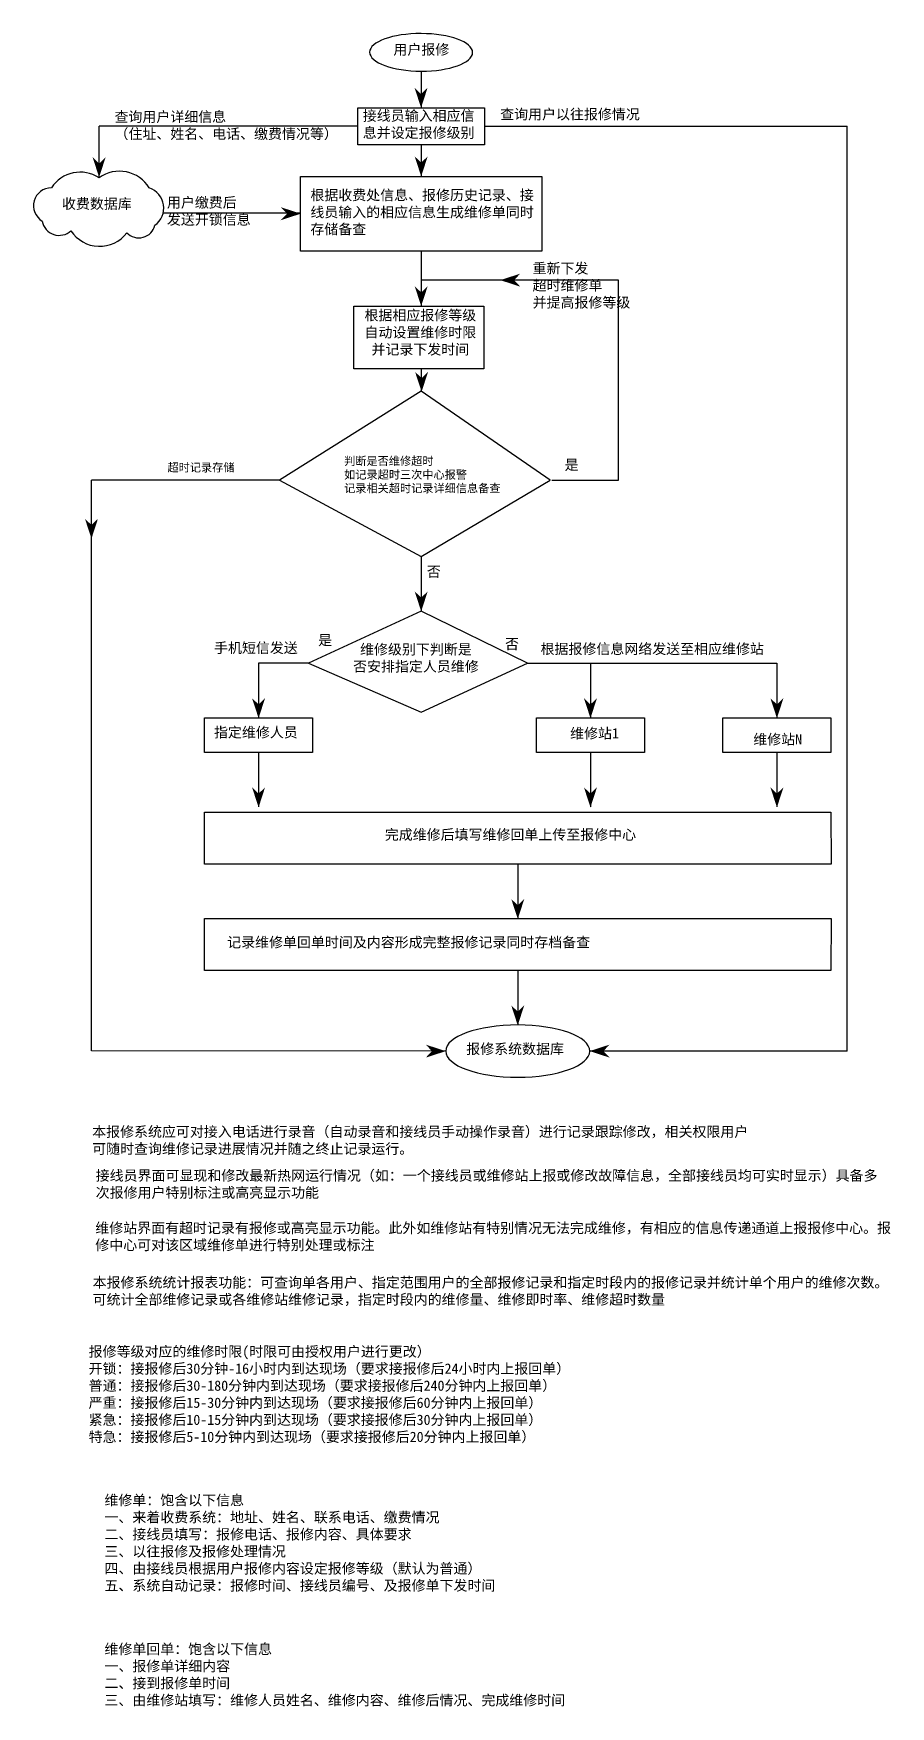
# Model space of a CAD drawing. Header units: millimetres. Extents: x 358 to 4545, y -6153 to 2021.
import ezdxf

# ---------------------------------------------------------------- set-up
doc = ezdxf.new("R2010")
doc.units = ezdxf.units.MM
doc.styles.get("Standard").update_dxf_attribs({"font": 'SimSun.ttf'})

msp = doc.modelspace()

# ---------------------------------------------------------------- hatches: boundary and pattern name
for points in [[(2251.6, 1657.9), (2283.4, 1755.7), (2251.6, 1724.9), (2219.8, 1755.7)], [(710.5, 1416.2), (678.8, 1385.4), (647, 1416.2), (678.8, 1318.4)], [(2252.1, 1322.7), (2283.9, 1420.4), (2252.1, 1389.7), (2220.4, 1420.4)], [(1566, 1172.3), (1596.7, 1140.5), (1566, 1108.7), (1663.7, 1140.5)], [(2736.2, 784.1), (2705.5, 815.9), (2736.2, 847.6), (2638.5, 815.9)], [(2252.1, 688.7), (2283.9, 786.5), (2252.1, 755.7), (2220.4, 786.5)], [(2254.1, 270.2), (2285.8, 367.9), (2254.1, 337.2), (2222.3, 367.9)], [(641.3, -447.6), (673.1, -349.8), (641.3, -380.6), (609.6, -349.8)], [(2252.1, -802.6), (2283.9, -704.9), (2252.1, -735.6), (2220.4, -704.9)], [(1457.8, -1324.3), (1489.5, -1226.6), (1457.8, -1257.3), (1426, -1226.6)], [(3079.1, -1324.3), (3110.8, -1226.6), (3079.1, -1257.3), (3047.3, -1226.6)], [(3990, -1324.3), (4021.8, -1226.6), (3990, -1257.3), (3958.2, -1226.6)], [(1457.8, -1760), (1489.5, -1662.2), (1457.8, -1693), (1426, -1662.2)], [(3079.1, -1760), (3110.8, -1662.2), (3079.1, -1693), (3047.3, -1662.2)], [(3990, -1760), (4021.8, -1662.2), (3990, -1693), (3958.2, -1662.2)], [(2724, -2305.4), (2755.7, -2207.7), (2724, -2238.4), (2692.2, -2207.7)], [(2723.8, -2824.9), (2755.6, -2727.2), (2723.8, -2757.9), (2692.1, -2727.2)], [(2274.4, -2919.1), (2305.2, -2950.9), (2274.4, -2982.6), (2372.2, -2950.9)], [(3172.7, -2982.5), (3141.9, -2950.7), (3172.7, -2918.9), (3074.9, -2950.7)]]:
    msp.add_hatch(color=256).paths.add_polyline_path(points)

# ---------------------------------------------------------------- linework, layer by layer
for p, q in [((2251.6, 1837), (2251.6, 1657.9)), ((1942.5, 1567.7), (678.6, 1567.7)), ((678.6, 1315.9), (678.6, 1567.7)), ((2561.7, 1567.7), (4333.7, 1567.7)), ((4333.7, -2950.6), (4333.7, 1567.7)), ((2252.1, 1477.5), (2252.1, 1322.7)), ((1662.1, 1322.7), (2842.1, 1322.7)), ((1662.1, 957.3), (1662.1, 1322.7)), ((2842.1, 1322.7), (2842.1, 957.3)), ((991.7, 1144.2), (1662.1, 1144.2)), ((2842.1, 957.3), (1662.1, 957.3)), ((2252.1, 957.3), (2252.1, 690.7)), ((3216.5, 816.2), (2252.1, 816.2)), ((3216.5, -161.1), (3216.5, 816.2)), ((2252.1, 382), (2252.1, 272.9)), ((1560, -161.1), (641.3, -161.1)), ((641.3, -2949.9), (641.3, -161.1)), ((2889.6, -161.1), (3216.5, -161.1)), ((2252.1, -534.1), (2252.1, -800.6)), ((1701.5, -1055.8), (1457.8, -1055.8)), ((1457.8, -1055.8), (1457.8, -1322.3)), ((2771.3, -1055.8), (3990, -1055.8)), ((3079.1, -1055.8), (3079.1, -1322.3)), ((3990, -1055.8), (3990, -1322.3)), ((1457.8, -1491.5), (1457.8, -1758)), ((3079.1, -1491.5), (3079.1, -1758)), ((3990, -1491.5), (3990, -1758)), ((2724, -2036.9), (2724, -2303.4)), ((2723.8, -2556.4), (2723.8, -2822.9)), ((2371.9, -2950.5), (641.3, -2949.9)), ((4333.7, -2950.6), (3075.8, -2950.6))]:
    msp.add_line(p, q)
for points in [[(1942.5, 1657.9), (2561.7, 1657.9), (2561.7, 1477.5), (1942.5, 1477.5)], [(1923.2, 688.4), (2557.5, 688.4), (2557.5, 382), (1923.2, 382)], [(2882.2, -161.1), (2252.1, 272.9), (1560, -161.1), (2252.1, -534.1)], [(2771.3, -1055.8), (2252.1, -800.6), (1701.5, -1055.8), (2252.1, -1295.5)], [(1193.8, -1322.3), (1721.7, -1322.3), (1721.7, -1491.5), (1193.8, -1491.5)], [(2815.1, -1322.3), (3343.1, -1322.3), (3343.1, -1491.5), (2815.1, -1491.5)], [(3726, -1322.3), (4254, -1322.3), (4254, -1491.5), (3726, -1491.5)], [(1193.8, -1783.9), (4254, -1783.9), (4254.2, -2036.9), (1193.8, -2036.9)], [(1193.8, -2303.4), (4254.4, -2303.4), (4253.9, -2556.4), (1193.8, -2556.4)]]:
    msp.add_lwpolyline(points, close=True)
msp.add_lwpolyline([(445.4, 1267.3, 0.759016), (400.7, 1104.3, 0.5964), (541.2, 1057.3, 0.520567), (541.2, 1057.3, 0.521756), (814.1, 1047.4, 0.58941), (951.7, 1084, 0.609302), (924, 1266.1, 0.520567), (924, 1266.1, 0.438514), (678.6, 1315.9, 0.412141)], format="xyb", close=True)
at = {"extrusion": (0, 0, -1)}
msp.add_ellipse((2251.9, 1928.8), major_axis=(251.5, -0.9), ratio=0.364868, dxfattribs=at)
msp.add_ellipse((2723.8, -2950.6), major_axis=(352, 0), ratio=0.362708, start_param=-1.570796, end_param=4.712389)

# ---------------------------------------------------------------- texts
at = {"attachment_point": 1}
for s, width, insert, char_height in [('用户报修', 339.082, (2116.5, 1967.7), 50), ('查询用户详细信息\\P（住址、姓名、电话、缴费情况等）', 1154.919, (753.8, 1639.2), 50), ('接线员输入相应信息并设定报修级别', 576.035, (1966.9, 1644.4), 50), ('查询用户以往报修情况', 1154.919, (2638.1, 1651.6), 50), ('用户缴费后\\P发送开锁信息', 1154.919, (1010, 1220.4), 50), ('根据收费处信息、报修历史记录、接线员输入的相应信息生成维修单同时存储备查', 1154.919, (1710.8, 1256.4), 50), ('收费数据库', 1154.919, (497.3, 1214.3), 50), ('重新下发\\P超时维修单\\P并提高报修等级', 1154.919, (2796.4, 898.7), 50), ('根据相应报修等级\\P自动设置维修时限\\P 并记录下发时间', 1154.919, (1975.2, 669.4), 50), ('超时记录存储', 1154.919, (1012.7, -79.5), 40), ('判断是否维修超时\\P如记录超时三次中心报警\\P记录相关超时记录详细信息备查', 1154.919, (1875.8, -47.8), 40), ('是', 1154.919, (2952.8, -61.6), 50), ('否', 1154.919, (2279.8, -583.2), 50), ('手机短信发送', 1154.919, (1240, -955.5), 50), ('是', 1154.919, (1748.7, -917.8), 50), (' 维修级别下判断是\\P否安排指定人员维修', 1154.919, (1919.4, -962.9), 50), ('否', 1154.919, (2661.7, -936.6), 50), ('根据报修信息网络发送至相应维修站', 1154.919, (2835.1, -960.5), 50), ('指定维修人员', 1154.919, (1240, -1368.1), 50), ('维修站1', 1154.919, (2979.6, -1373.1), 50), ('维修站N', 1154.919, (3874.4, -1402.5), 50), (' 完成维修后填写维修回单上传至报修中心', 1323.229, (2040.4, -1868), 50), ('记录维修单回单时间及内容形成完整报修记录同时存档备查', 1962.147, (1304.3, -2393.9), 50), ('报修系统数据库', 1154.919, (2472.2, -2914.8), 50), ('本报修系统应可对接入电话进行录音（自动录音和接线员手动操作录音）进行记录跟踪修改，相关权限用户可随时查询维修记录进展情况并随之终止记录运行。', 3218.485, (644.8, -3319.4), 50), ('接线员界面可显现和修改最新热网运行情况（如：一个接线员或维修站上报或修改故障信息，全部接线员均可实时显示）具备多次报修用户特别标注或高亮显示功能', 3861.02, (662, -3533.6), 50), ('维修站界面有超时记录有报修或高亮显示功能。此外如维修站有特别情况无法完成维修，有相应的信息传递通道上报报修中心。报修中心可对该区域维修单进行特别处理或标注', 3893.901, (660.1, -3789.7), 50), ('本报修系统统计报表功能：可查询单各用户、指定范围用户的全部报修记录和指定时段内的报修记录并统计单个用户的维修次数。\\P可统计全部维修记录或各维修站维修记录，指定时段内的维修量、维修即时率、维修超时数量', 3889.573, (647.1, -4055.8), 50), ('报修等级对应的维修时限(时限可由授权用户进行更改）\\P开锁：接报修后30分钟-16小时内到达现场（要求接报修后24小时内上报回单）\\P普通：接报修后30-180分钟内到达现场（要求接报修后240分钟内上报回单）\\P严重：接报修后15-30分钟内到达现场（要求接报修后60分钟内上报回单）\\P紧急：接报修后10-15分钟内到达现场（要求接报修后30分钟内上报回单）\\P特急：接报修后5-10分钟内到达现场（要求接报修后20分钟内上报回单）', 3889.573, (627.6, -4393.4), 50), ('维修单：饱含以下信息\\P一、来着收费系统：地址、姓名、联系电话、缴费情况 \\P二、接线员填写：报修电话、报修内容、具体要求\\P三、以往报修及报修处理情况\\P四、由接线员根据用户报修内容设定报修等级（默认为普通）\\P五、系统自动记录：报修时间、接线员编号、及报修单下发时间', 2056.192, (704.8, -5119.7), 50), ('维修单回单：饱含以下信息\\P一、报修单详细内容\\P二、接到报修单时间\\P三、由维修站填写：维修人员姓名、维修内容、维修后情况、完成维修时间', 2759.67, (704.8, -5846.9), 50)]:
    msp.add_mtext_dynamic_manual_height_columns(s, width=width, gutter_width=12.5, heights=[0], dxfattribs=dict(at, insert=insert, char_height=char_height))

doc.saveas('drawing.dxf')
